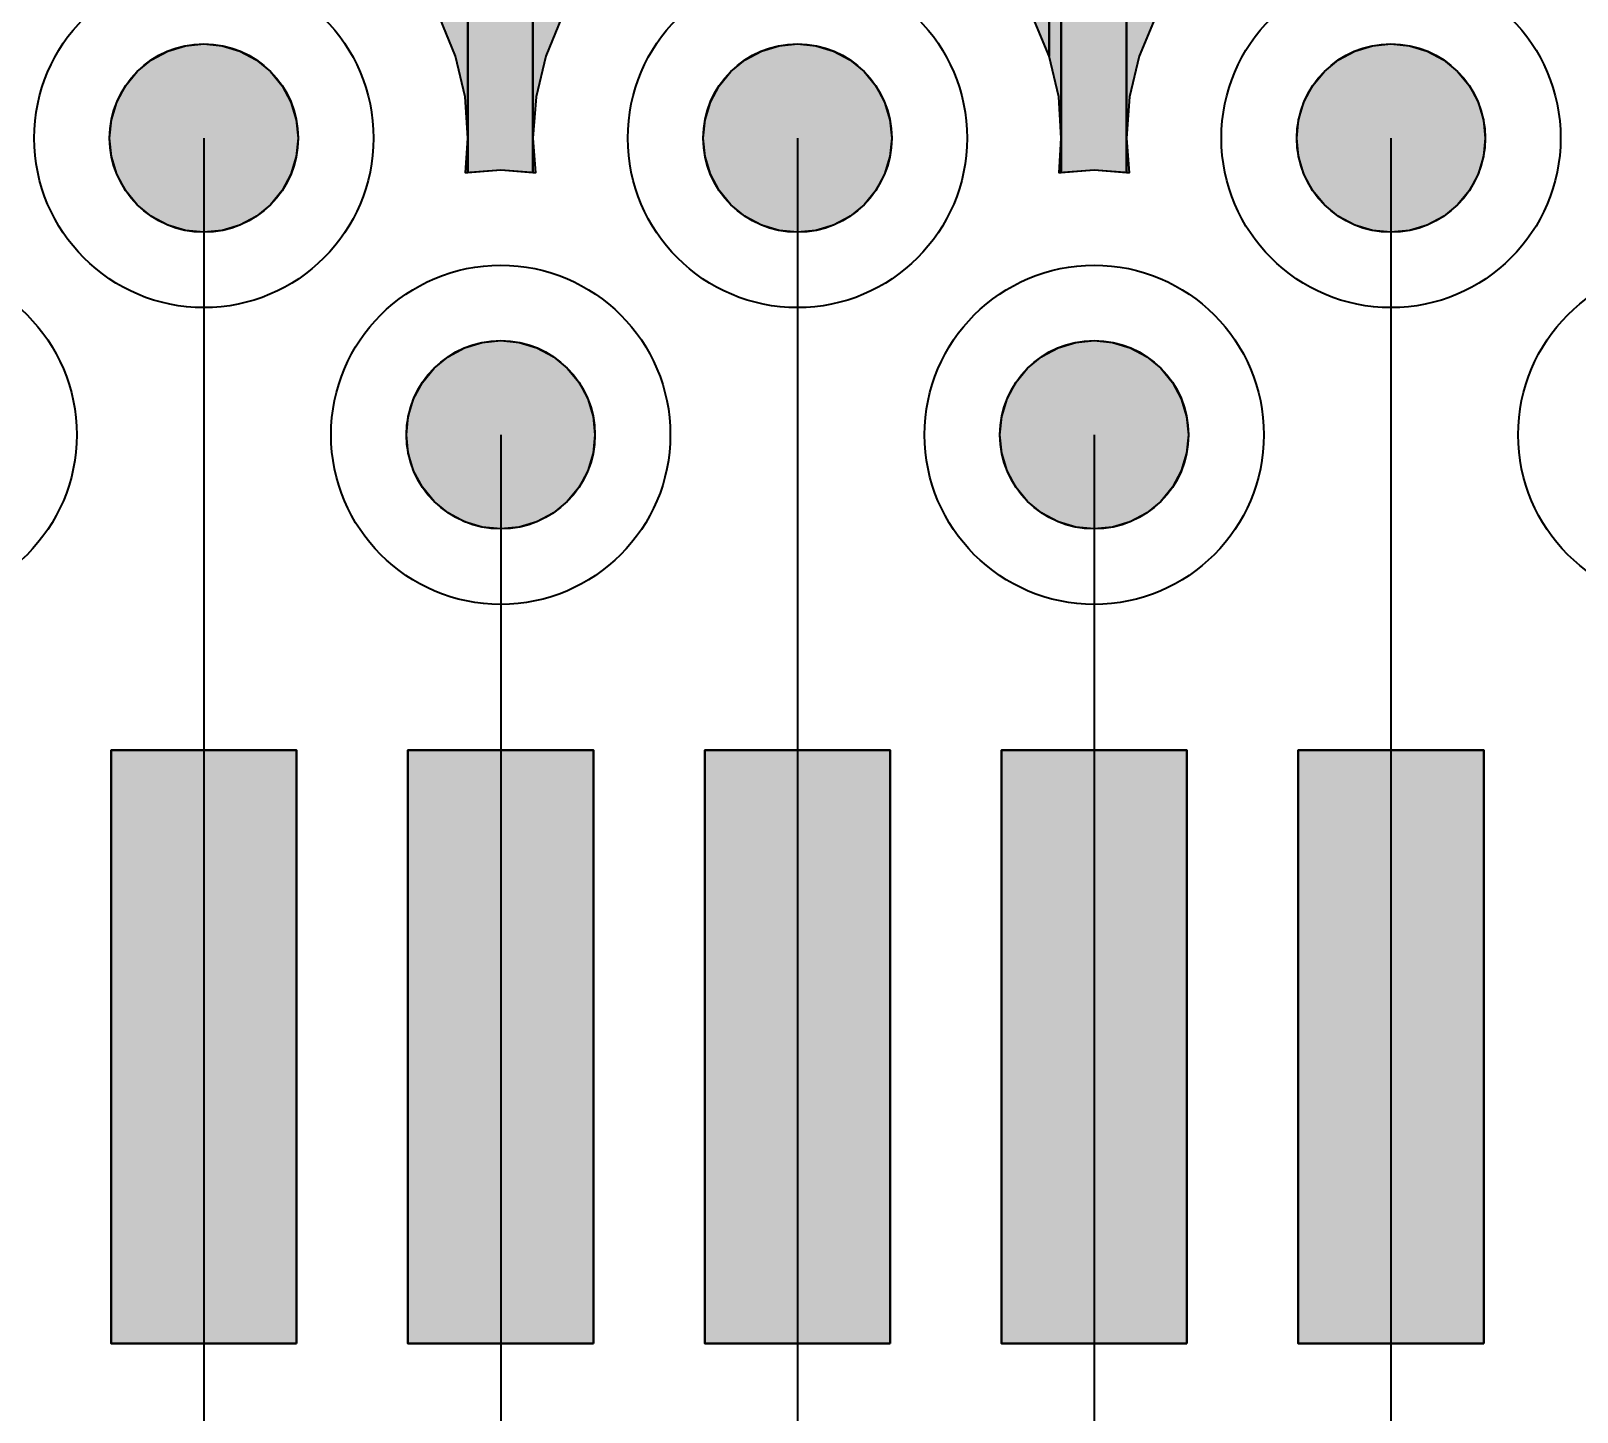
# Model space of a CAD drawing. Header units: millimetres. Extents: x 3.5 to 53, y 2.8 to 30.3.
# Drawn here: x 26.154 to 30.322, y 13.892 to 17.616 of the extents above; entities that cross this region are included whole.
import ezdxf

# ---------------------------------------------------------------- set-up
doc = ezdxf.new("R2010")
doc.units = ezdxf.units.MM
for name, color, linetype in [('bottom_copper', 7, 'Continuous'), ('drill_plated', 7, 'Continuous'), ('top_copper', 7, 'Continuous')]:
    doc.layers.add(name, color=color, linetype=linetype)

# ---------------------------------------------------------------- blocks, each defined once
blk = doc.blocks.new('Block3177')
at = {"layer": 'bottom_copper', "lineweight": 40}
for points in [[(0.5996, 13.6), (0.593, 13.7116), (0.5669, 13.8205), (0.524, 13.9239), (0.524, 20.2275), (0.5996, 20.2275), (0.5996, 13.6)], [(0.775, 13.5066), (0.6884, 13.5134), (0.5996, 13.5064), (0.5996, 20.2275), (0.775, 20.2275), (0.775, 13.5066)], [(0.9113, 14.0193), (0.8528, 13.9239), (0.8099, 13.8205), (0.7838, 13.7116), (0.775, 13.6), (0.775, 20.2275), (0.9113, 20.2275), (0.9113, 14.0193)], [(0.5996, 13.5064), (0.594, 13.506), (0.5996, 13.6), (0.5996, 13.5064)], [(0.775, 13.5066), (0.775, 13.6), (0.7824, 13.506), (0.775, 13.5066)]]:
    blk.add_hatch(color=7, dxfattribs=at).paths.add_polyline_path(points, flags=0)
at = {"layer": 'bottom_copper', "color": 7, "lineweight": 40}
for points in [[(0.5996, 13.6), (0.593, 13.7116), (0.5669, 13.8205), (0.524, 13.9239), (0.524, 20.2275), (0.5996, 20.2275), (0.5996, 13.6)], [(0.775, 13.5066), (0.6884, 13.5134), (0.5996, 13.5064), (0.5996, 20.2275), (0.775, 20.2275), (0.775, 13.5066)], [(0.9113, 14.0193), (0.8528, 13.9239), (0.8099, 13.8205), (0.7838, 13.7116), (0.775, 13.6), (0.775, 20.2275), (0.9113, 20.2275), (0.9113, 14.0193)], [(0.5996, 13.5064), (0.594, 13.506), (0.5996, 13.6), (0.5996, 13.5064)], [(0.775, 13.5066), (0.775, 13.6), (0.7824, 13.506), (0.775, 13.5066)]]:
    blk.add_lwpolyline(points, close=True, dxfattribs=at)
blk = doc.blocks.new('Block5006')
at = {"layer": 'bottom_copper', "lineweight": 40}
for points in [[(2.8883, -0.4193), (2.8817, -0.3077), (2.8556, -0.1988), (2.8127, -0.0954), (2.8127, 6.2082), (2.8883, 6.2082), (2.8883, -0.4193)], [(3.0637, -0.5127), (2.9772, -0.5059), (2.8883, -0.5129), (2.8883, 6.2082), (3.0637, 6.2082), (3.0637, -0.5127)], [(3.2, 0), (3.1415, -0.0954), (3.0986, -0.1988), (3.0725, -0.3077), (3.0637, -0.4193), (3.0637, 6.2082), (3.2, 6.2082), (3.2, 0)], [(2.8883, -0.5129), (2.8827, -0.5133), (2.8883, -0.4193), (2.8883, -0.5129)], [(3.0637, -0.5127), (3.0637, -0.4193), (3.0711, -0.5133), (3.0637, -0.5127)]]:
    blk.add_hatch(color=7, dxfattribs=at).paths.add_polyline_path(points, flags=0)
at = {"layer": 'bottom_copper', "color": 7, "lineweight": 40}
for points in [[(2.8883, -0.4193), (2.8817, -0.3077), (2.8556, -0.1988), (2.8127, -0.0954), (2.8127, 6.2082), (2.8883, 6.2082), (2.8883, -0.4193)], [(3.0637, -0.5127), (2.9772, -0.5059), (2.8883, -0.5129), (2.8883, 6.2082), (3.0637, 6.2082), (3.0637, -0.5127)], [(3.2, 0), (3.1415, -0.0954), (3.0986, -0.1988), (3.0725, -0.3077), (3.0637, -0.4193), (3.0637, 6.2082), (3.2, 6.2082), (3.2, 0)], [(2.8883, -0.5129), (2.8827, -0.5133), (2.8883, -0.4193), (2.8883, -0.5129)], [(3.0637, -0.5127), (3.0637, -0.4193), (3.0711, -0.5133), (3.0637, -0.5127)]]:
    blk.add_lwpolyline(points, close=True, dxfattribs=at)
blk = doc.blocks.new('Block15967')
at = {"layer": 'top_copper', "lineweight": 40}
for points in [[(0.458, 13.8205), (0.4151, 13.9239), (0.3566, 14.0193), (0.3295, 14.051), (0.3295, 20.2275), (0.458, 20.2275), (0.458, 13.8205)], [(0.4907, 13.6), (0.4841, 13.7116), (0.458, 13.8205), (0.458, 20.2275), (0.4907, 20.2275), (0.4907, 13.6)], [(0.6661, 13.5066), (0.5795, 13.5134), (0.4907, 13.5064), (0.4907, 20.2275), (0.6661, 20.2275), (0.6661, 13.5066)], [(0.8024, 14.0193), (0.7439, 13.9239), (0.701, 13.8205), (0.6749, 13.7116), (0.6661, 13.6), (0.6661, 20.2275), (0.8024, 20.2275), (0.8024, 14.0193)], [(0.4907, 13.5064), (0.4851, 13.506), (0.4907, 13.6), (0.4907, 13.5064)], [(0.6661, 13.5066), (0.6661, 13.6), (0.6735, 13.506), (0.6661, 13.5066)]]:
    blk.add_hatch(color=7, dxfattribs=at).paths.add_polyline_path(points, flags=0)
at = {"layer": 'top_copper', "color": 7, "lineweight": 40}
for points in [[(0.458, 13.8205), (0.4151, 13.9239), (0.3566, 14.0193), (0.3295, 14.051), (0.3295, 20.2275), (0.458, 20.2275), (0.458, 13.8205)], [(0.4907, 13.6), (0.4841, 13.7116), (0.458, 13.8205), (0.458, 20.2275), (0.4907, 20.2275), (0.4907, 13.6)], [(0.6661, 13.5066), (0.5795, 13.5134), (0.4907, 13.5064), (0.4907, 20.2275), (0.6661, 20.2275), (0.6661, 13.5066)], [(0.8024, 14.0193), (0.7439, 13.9239), (0.701, 13.8205), (0.6749, 13.7116), (0.6661, 13.6), (0.6661, 20.2275), (0.8024, 20.2275), (0.8024, 14.0193)], [(0.4907, 13.5064), (0.4851, 13.506), (0.4907, 13.6), (0.4907, 13.5064)], [(0.6661, 13.5066), (0.6661, 13.6), (0.6735, 13.506), (0.6661, 13.5066)]]:
    blk.add_lwpolyline(points, close=True, dxfattribs=at)
blk = doc.blocks.new('Block17670')
at = {"layer": 'top_copper', "lineweight": 40}
for points in [[(2.9477, -0.3217), (2.9411, -0.2101), (2.915, -0.1012), (2.8721, 0.0022), (2.8721, 6.3058), (2.9477, 6.3058), (2.9477, -0.3217)], [(3.1231, -0.4151), (3.0366, -0.4083), (2.9477, -0.4153), (2.9477, 6.3058), (3.1231, 6.3058), (3.1231, -0.4151)], [(3.2594, 0.0976), (3.2009, 0.0022), (3.158, -0.1012), (3.1319, -0.2101), (3.1231, -0.3217), (3.1231, 6.3058), (3.2594, 6.3058), (3.2594, 0.0976)], [(2.9477, -0.4153), (2.9421, -0.4157), (2.9477, -0.3217), (2.9477, -0.4153)], [(3.1231, -0.4151), (3.1231, -0.3217), (3.1305, -0.4157), (3.1231, -0.4151)]]:
    blk.add_hatch(color=7, dxfattribs=at).paths.add_polyline_path(points, flags=0)
at = {"layer": 'top_copper', "color": 7, "lineweight": 40}
for points in [[(2.9477, -0.3217), (2.9411, -0.2101), (2.915, -0.1012), (2.8721, 0.0022), (2.8721, 6.3058), (2.9477, 6.3058), (2.9477, -0.3217)], [(3.1231, -0.4151), (3.0366, -0.4083), (2.9477, -0.4153), (2.9477, 6.3058), (3.1231, 6.3058), (3.1231, -0.4151)], [(3.2594, 0.0976), (3.2009, 0.0022), (3.158, -0.1012), (3.1319, -0.2101), (3.1231, -0.3217), (3.1231, 6.3058), (3.2594, 6.3058), (3.2594, 0.0976)], [(2.9477, -0.4153), (2.9421, -0.4157), (2.9477, -0.3217), (2.9477, -0.4153)], [(3.1231, -0.4151), (3.1231, -0.3217), (3.1305, -0.4157), (3.1231, -0.4151)]]:
    blk.add_lwpolyline(points, close=True, dxfattribs=at)

msp = doc.modelspace()

# ---------------------------------------------------------------- hatches: boundary and pattern name
at = {"layer": 'bottom_copper', "lineweight": 40}
for points in [[(26.8694, 17.2775), (26.855, 17.2299), (26.8315, 17.186), (26.7999, 17.1475), (26.7614, 17.1159), (26.7175, 17.0924), (26.6699, 17.078), (26.6203, 17.0731), (26.5707, 17.078), (26.5231, 17.0924), (26.4792, 17.1159), (26.4407, 17.1475), (26.4091, 17.186), (26.3856, 17.2299), (26.3712, 17.2775), (26.3663, 17.3271), (26.3712, 17.3767), (26.3856, 17.4243), (26.4091, 17.4682), (26.4407, 17.5067), (26.4792, 17.5383), (26.5231, 17.5618), (26.5707, 17.5762), (26.6203, 17.5811), (26.6699, 17.5762), (26.7175, 17.5618), (26.7614, 17.5383), (26.7999, 17.5067), (26.8315, 17.4682), (26.855, 17.4243), (26.8694, 17.3767), (26.8743, 17.3271), (26.8694, 17.2775)], [(28.4694, 17.2775), (28.455, 17.2299), (28.4315, 17.186), (28.3999, 17.1475), (28.3614, 17.1159), (28.3175, 17.0924), (28.2699, 17.078), (28.2203, 17.0731), (28.1707, 17.078), (28.1231, 17.0924), (28.0792, 17.1159), (28.0407, 17.1475), (28.0091, 17.186), (27.9856, 17.2299), (27.9712, 17.2775), (27.9663, 17.3271), (27.9712, 17.3767), (27.9856, 17.4243), (28.0091, 17.4682), (28.0407, 17.5067), (28.0792, 17.5383), (28.1231, 17.5618), (28.1707, 17.5762), (28.2203, 17.5811), (28.2699, 17.5762), (28.3175, 17.5618), (28.3614, 17.5383), (28.3999, 17.5067), (28.4315, 17.4682), (28.455, 17.4243), (28.4694, 17.3767), (28.4743, 17.3271), (28.4694, 17.2775)], [(30.0694, 17.2775), (30.055, 17.2299), (30.0315, 17.186), (29.9999, 17.1475), (29.9614, 17.1159), (29.9175, 17.0924), (29.8699, 17.078), (29.8203, 17.0731), (29.7707, 17.078), (29.7231, 17.0924), (29.6792, 17.1159), (29.6407, 17.1475), (29.6091, 17.186), (29.5856, 17.2299), (29.5712, 17.2775), (29.5663, 17.3271), (29.5712, 17.3767), (29.5856, 17.4243), (29.6091, 17.4682), (29.6407, 17.5067), (29.6792, 17.5383), (29.7231, 17.5618), (29.7707, 17.5762), (29.8203, 17.5811), (29.8699, 17.5762), (29.9175, 17.5618), (29.9614, 17.5383), (29.9999, 17.5067), (30.0315, 17.4682), (30.055, 17.4243), (30.0694, 17.3767), (30.0743, 17.3271), (30.0694, 17.2775)], [(27.6695, 16.4775), (27.6551, 16.4299), (27.6316, 16.386), (27.6, 16.3475), (27.5615, 16.3159), (27.5176, 16.2924), (27.47, 16.278), (27.4204, 16.2731), (27.3708, 16.278), (27.3232, 16.2924), (27.2793, 16.3159), (27.2408, 16.3475), (27.2092, 16.386), (27.1857, 16.4299), (27.1713, 16.4775), (27.1664, 16.5271), (27.1713, 16.5767), (27.1857, 16.6243), (27.2092, 16.6682), (27.2408, 16.7067), (27.2793, 16.7383), (27.3232, 16.7618), (27.3708, 16.7762), (27.4204, 16.7811), (27.47, 16.7762), (27.5176, 16.7618), (27.5615, 16.7383), (27.6, 16.7067), (27.6316, 16.6682), (27.6551, 16.6243), (27.6695, 16.5767), (27.6744, 16.5271), (27.6695, 16.4775)], [(29.2694, 16.4775), (29.255, 16.4299), (29.2315, 16.386), (29.1999, 16.3475), (29.1614, 16.3159), (29.1175, 16.2924), (29.0699, 16.278), (29.0203, 16.2731), (28.9707, 16.278), (28.9231, 16.2924), (28.8792, 16.3159), (28.8407, 16.3475), (28.8091, 16.386), (28.7856, 16.4299), (28.7712, 16.4775), (28.7663, 16.5271), (28.7712, 16.5767), (28.7856, 16.6243), (28.8091, 16.6682), (28.8407, 16.7067), (28.8792, 16.7383), (28.9231, 16.7618), (28.9707, 16.7762), (29.0203, 16.7811), (29.0699, 16.7762), (29.1175, 16.7618), (29.1614, 16.7383), (29.1999, 16.7067), (29.2315, 16.6682), (29.255, 16.6243), (29.2694, 16.5767), (29.2743, 16.5271), (29.2694, 16.4775)]]:
    msp.add_hatch(color=7, dxfattribs=at).paths.add_polyline_path(points, flags=0)
at = {"layer": 'drill_plated', "lineweight": 40}
for points in [[(26.8694, 17.2775), (26.855, 17.2299), (26.8315, 17.186), (26.7999, 17.1475), (26.7614, 17.1159), (26.7175, 17.0924), (26.6699, 17.078), (26.6203, 17.0731), (26.5707, 17.078), (26.5231, 17.0924), (26.4792, 17.1159), (26.4407, 17.1475), (26.4091, 17.186), (26.3856, 17.2299), (26.3712, 17.2775), (26.3663, 17.3271), (26.3712, 17.3767), (26.3856, 17.4243), (26.4091, 17.4682), (26.4407, 17.5067), (26.4792, 17.5383), (26.5231, 17.5618), (26.5707, 17.5762), (26.6203, 17.5811), (26.6699, 17.5762), (26.7175, 17.5618), (26.7614, 17.5383), (26.7999, 17.5067), (26.8315, 17.4682), (26.855, 17.4243), (26.8694, 17.3767), (26.8743, 17.3271), (26.8694, 17.2775)], [(28.4694, 17.2775), (28.455, 17.2299), (28.4315, 17.186), (28.3999, 17.1475), (28.3614, 17.1159), (28.3175, 17.0924), (28.2699, 17.078), (28.2203, 17.0731), (28.1707, 17.078), (28.1231, 17.0924), (28.0792, 17.1159), (28.0407, 17.1475), (28.0091, 17.186), (27.9856, 17.2299), (27.9712, 17.2775), (27.9663, 17.3271), (27.9712, 17.3767), (27.9856, 17.4243), (28.0091, 17.4682), (28.0407, 17.5067), (28.0792, 17.5383), (28.1231, 17.5618), (28.1707, 17.5762), (28.2203, 17.5811), (28.2699, 17.5762), (28.3175, 17.5618), (28.3614, 17.5383), (28.3999, 17.5067), (28.4315, 17.4682), (28.455, 17.4243), (28.4694, 17.3767), (28.4743, 17.3271), (28.4694, 17.2775)], [(30.0694, 17.2775), (30.055, 17.2299), (30.0315, 17.186), (29.9999, 17.1475), (29.9614, 17.1159), (29.9175, 17.0924), (29.8699, 17.078), (29.8203, 17.0731), (29.7707, 17.078), (29.7231, 17.0924), (29.6792, 17.1159), (29.6407, 17.1475), (29.6091, 17.186), (29.5856, 17.2299), (29.5712, 17.2775), (29.5663, 17.3271), (29.5712, 17.3767), (29.5856, 17.4243), (29.6091, 17.4682), (29.6407, 17.5067), (29.6792, 17.5383), (29.7231, 17.5618), (29.7707, 17.5762), (29.8203, 17.5811), (29.8699, 17.5762), (29.9175, 17.5618), (29.9614, 17.5383), (29.9999, 17.5067), (30.0315, 17.4682), (30.055, 17.4243), (30.0694, 17.3767), (30.0743, 17.3271), (30.0694, 17.2775)], [(27.6695, 16.4775), (27.6551, 16.4299), (27.6316, 16.386), (27.6, 16.3475), (27.5615, 16.3159), (27.5176, 16.2924), (27.47, 16.278), (27.4204, 16.2731), (27.3708, 16.278), (27.3232, 16.2924), (27.2793, 16.3159), (27.2408, 16.3475), (27.2092, 16.386), (27.1857, 16.4299), (27.1713, 16.4775), (27.1664, 16.5271), (27.1713, 16.5767), (27.1857, 16.6243), (27.2092, 16.6682), (27.2408, 16.7067), (27.2793, 16.7383), (27.3232, 16.7618), (27.3708, 16.7762), (27.4204, 16.7811), (27.47, 16.7762), (27.5176, 16.7618), (27.5615, 16.7383), (27.6, 16.7067), (27.6316, 16.6682), (27.6551, 16.6243), (27.6695, 16.5767), (27.6744, 16.5271), (27.6695, 16.4775)], [(29.2694, 16.4775), (29.255, 16.4299), (29.2315, 16.386), (29.1999, 16.3475), (29.1614, 16.3159), (29.1175, 16.2924), (29.0699, 16.278), (29.0203, 16.2731), (28.9707, 16.278), (28.9231, 16.2924), (28.8792, 16.3159), (28.8407, 16.3475), (28.8091, 16.386), (28.7856, 16.4299), (28.7712, 16.4775), (28.7663, 16.5271), (28.7712, 16.5767), (28.7856, 16.6243), (28.8091, 16.6682), (28.8407, 16.7067), (28.8792, 16.7383), (28.9231, 16.7618), (28.9707, 16.7762), (29.0203, 16.7811), (29.0699, 16.7762), (29.1175, 16.7618), (29.1614, 16.7383), (29.1999, 16.7067), (29.2315, 16.6682), (29.255, 16.6243), (29.2694, 16.5767), (29.2743, 16.5271), (29.2694, 16.4775)]]:
    msp.add_hatch(color=7, dxfattribs=at).paths.add_polyline_path(points, flags=0)
at = {"layer": 'top_copper', "lineweight": 40}
for points in [[(26.8694, 17.2775), (26.855, 17.2299), (26.8315, 17.186), (26.7999, 17.1475), (26.7614, 17.1159), (26.7175, 17.0924), (26.6699, 17.078), (26.6203, 17.0731), (26.5707, 17.078), (26.5231, 17.0924), (26.4792, 17.1159), (26.4407, 17.1475), (26.4091, 17.186), (26.3856, 17.2299), (26.3712, 17.2775), (26.3663, 17.3271), (26.3712, 17.3767), (26.3856, 17.4243), (26.4091, 17.4682), (26.4407, 17.5067), (26.4792, 17.5383), (26.5231, 17.5618), (26.5707, 17.5762), (26.6203, 17.5811), (26.6699, 17.5762), (26.7175, 17.5618), (26.7614, 17.5383), (26.7999, 17.5067), (26.8315, 17.4682), (26.855, 17.4243), (26.8694, 17.3767), (26.8743, 17.3271), (26.8694, 17.2775)], [(28.4694, 17.2775), (28.455, 17.2299), (28.4315, 17.186), (28.3999, 17.1475), (28.3614, 17.1159), (28.3175, 17.0924), (28.2699, 17.078), (28.2203, 17.0731), (28.1707, 17.078), (28.1231, 17.0924), (28.0792, 17.1159), (28.0407, 17.1475), (28.0091, 17.186), (27.9856, 17.2299), (27.9712, 17.2775), (27.9663, 17.3271), (27.9712, 17.3767), (27.9856, 17.4243), (28.0091, 17.4682), (28.0407, 17.5067), (28.0792, 17.5383), (28.1231, 17.5618), (28.1707, 17.5762), (28.2203, 17.5811), (28.2699, 17.5762), (28.3175, 17.5618), (28.3614, 17.5383), (28.3999, 17.5067), (28.4315, 17.4682), (28.455, 17.4243), (28.4694, 17.3767), (28.4743, 17.3271), (28.4694, 17.2775)], [(30.0694, 17.2775), (30.055, 17.2299), (30.0315, 17.186), (29.9999, 17.1475), (29.9614, 17.1159), (29.9175, 17.0924), (29.8699, 17.078), (29.8203, 17.0731), (29.7707, 17.078), (29.7231, 17.0924), (29.6792, 17.1159), (29.6407, 17.1475), (29.6091, 17.186), (29.5856, 17.2299), (29.5712, 17.2775), (29.5663, 17.3271), (29.5712, 17.3767), (29.5856, 17.4243), (29.6091, 17.4682), (29.6407, 17.5067), (29.6792, 17.5383), (29.7231, 17.5618), (29.7707, 17.5762), (29.8203, 17.5811), (29.8699, 17.5762), (29.9175, 17.5618), (29.9614, 17.5383), (29.9999, 17.5067), (30.0315, 17.4682), (30.055, 17.4243), (30.0694, 17.3767), (30.0743, 17.3271), (30.0694, 17.2775)], [(27.6695, 16.4775), (27.6551, 16.4299), (27.6316, 16.386), (27.6, 16.3475), (27.5615, 16.3159), (27.5176, 16.2924), (27.47, 16.278), (27.4204, 16.2731), (27.3708, 16.278), (27.3232, 16.2924), (27.2793, 16.3159), (27.2408, 16.3475), (27.2092, 16.386), (27.1857, 16.4299), (27.1713, 16.4775), (27.1664, 16.5271), (27.1713, 16.5767), (27.1857, 16.6243), (27.2092, 16.6682), (27.2408, 16.7067), (27.2793, 16.7383), (27.3232, 16.7618), (27.3708, 16.7762), (27.4204, 16.7811), (27.47, 16.7762), (27.5176, 16.7618), (27.5615, 16.7383), (27.6, 16.7067), (27.6316, 16.6682), (27.6551, 16.6243), (27.6695, 16.5767), (27.6744, 16.5271), (27.6695, 16.4775)], [(29.2694, 16.4775), (29.255, 16.4299), (29.2315, 16.386), (29.1999, 16.3475), (29.1614, 16.3159), (29.1175, 16.2924), (29.0699, 16.278), (29.0203, 16.2731), (28.9707, 16.278), (28.9231, 16.2924), (28.8792, 16.3159), (28.8407, 16.3475), (28.8091, 16.386), (28.7856, 16.4299), (28.7712, 16.4775), (28.7663, 16.5271), (28.7712, 16.5767), (28.7856, 16.6243), (28.8091, 16.6682), (28.8407, 16.7067), (28.8792, 16.7383), (28.9231, 16.7618), (28.9707, 16.7762), (29.0203, 16.7811), (29.0699, 16.7762), (29.1175, 16.7618), (29.1614, 16.7383), (29.1999, 16.7067), (29.2315, 16.6682), (29.255, 16.6243), (29.2694, 16.5767), (29.2743, 16.5271), (29.2694, 16.4775)], [(26.8703, 14.0771), (26.3703, 14.0771), (26.3703, 15.6771), (26.8703, 15.6771), (26.8703, 14.0771)], [(27.6703, 14.0771), (27.1703, 14.0771), (27.1703, 15.6771), (27.6703, 15.6771), (27.6703, 14.0771)], [(28.4703, 14.0771), (27.9703, 14.0771), (27.9703, 15.6771), (28.4703, 15.6771), (28.4703, 14.0771)], [(29.2703, 14.0771), (28.7703, 14.0771), (28.7703, 15.6771), (29.2703, 15.6771), (29.2703, 14.0771)], [(30.0703, 14.0771), (29.5703, 14.0771), (29.5703, 15.6771), (30.0703, 15.6771), (30.0703, 14.0771)]]:
    msp.add_hatch(color=7, dxfattribs=at).paths.add_polyline_path(points, flags=0)

# ---------------------------------------------------------------- linework, layer by layer
at = {"layer": 'bottom_copper', "color": 7, "lineweight": 40}
for p, q in [((27.2988, 17.5476), (27.2559, 17.651)), ((27.5847, 17.651), (27.5418, 17.5476)), ((28.8988, 17.5476), (28.8559, 17.651)), ((29.1847, 17.651), (29.1418, 17.5476)), ((27.3249, 17.4387), (27.2988, 17.5476)), ((27.5418, 17.5476), (27.5157, 17.4387)), ((28.9249, 17.4387), (28.8988, 17.5476)), ((29.1418, 17.5476), (29.1157, 17.4387)), ((27.3315, 17.3271), (27.3249, 17.4387)), ((27.5157, 17.4387), (27.5069, 17.3271)), ((28.9315, 17.3271), (28.9249, 17.4387)), ((29.1157, 17.4387), (29.1069, 17.3271)), ((26.6203, 17.3271), (26.6203, 12.8271)), ((27.3259, 17.2331), (27.3315, 17.3271)), ((27.5069, 17.3271), (27.5143, 17.2331)), ((28.2203, 17.3271), (28.2203, 12.8271)), ((28.9259, 17.2331), (28.9315, 17.3271)), ((29.1069, 17.3271), (29.1143, 17.2331)), ((29.8203, 17.3271), (29.8203, 12.8271)), ((27.4204, 17.2405), (27.3259, 17.2331)), ((27.5143, 17.2331), (27.4204, 17.2405)), ((29.0203, 17.2405), (28.9259, 17.2331)), ((29.1143, 17.2331), (29.0203, 17.2405)), ((27.4204, 16.5271), (27.4204, 12.8271)), ((29.0203, 16.5271), (29.0203, 12.8271))]:
    msp.add_line(p, q, dxfattribs=at)
for points in [[(26.8694, 17.2775), (26.855, 17.2299), (26.8315, 17.186), (26.7999, 17.1475), (26.7614, 17.1159), (26.7175, 17.0924), (26.6699, 17.078), (26.6203, 17.0731), (26.5707, 17.078), (26.5231, 17.0924), (26.4792, 17.1159), (26.4407, 17.1475), (26.4091, 17.186), (26.3856, 17.2299), (26.3712, 17.2775), (26.3663, 17.3271), (26.3712, 17.3767), (26.3856, 17.4243), (26.4091, 17.4682), (26.4407, 17.5067), (26.4792, 17.5383), (26.5231, 17.5618), (26.5707, 17.5762), (26.6203, 17.5811), (26.6699, 17.5762), (26.7175, 17.5618), (26.7614, 17.5383), (26.7999, 17.5067), (26.8315, 17.4682), (26.855, 17.4243), (26.8694, 17.3767), (26.8743, 17.3271), (26.8694, 17.2775)], [(28.4694, 17.2775), (28.455, 17.2299), (28.4315, 17.186), (28.3999, 17.1475), (28.3614, 17.1159), (28.3175, 17.0924), (28.2699, 17.078), (28.2203, 17.0731), (28.1707, 17.078), (28.1231, 17.0924), (28.0792, 17.1159), (28.0407, 17.1475), (28.0091, 17.186), (27.9856, 17.2299), (27.9712, 17.2775), (27.9663, 17.3271), (27.9712, 17.3767), (27.9856, 17.4243), (28.0091, 17.4682), (28.0407, 17.5067), (28.0792, 17.5383), (28.1231, 17.5618), (28.1707, 17.5762), (28.2203, 17.5811), (28.2699, 17.5762), (28.3175, 17.5618), (28.3614, 17.5383), (28.3999, 17.5067), (28.4315, 17.4682), (28.455, 17.4243), (28.4694, 17.3767), (28.4743, 17.3271), (28.4694, 17.2775)], [(30.0694, 17.2775), (30.055, 17.2299), (30.0315, 17.186), (29.9999, 17.1475), (29.9614, 17.1159), (29.9175, 17.0924), (29.8699, 17.078), (29.8203, 17.0731), (29.7707, 17.078), (29.7231, 17.0924), (29.6792, 17.1159), (29.6407, 17.1475), (29.6091, 17.186), (29.5856, 17.2299), (29.5712, 17.2775), (29.5663, 17.3271), (29.5712, 17.3767), (29.5856, 17.4243), (29.6091, 17.4682), (29.6407, 17.5067), (29.6792, 17.5383), (29.7231, 17.5618), (29.7707, 17.5762), (29.8203, 17.5811), (29.8699, 17.5762), (29.9175, 17.5618), (29.9614, 17.5383), (29.9999, 17.5067), (30.0315, 17.4682), (30.055, 17.4243), (30.0694, 17.3767), (30.0743, 17.3271), (30.0694, 17.2775)], [(27.6695, 16.4775), (27.6551, 16.4299), (27.6316, 16.386), (27.6, 16.3475), (27.5615, 16.3159), (27.5176, 16.2924), (27.47, 16.278), (27.4204, 16.2731), (27.3708, 16.278), (27.3232, 16.2924), (27.2793, 16.3159), (27.2408, 16.3475), (27.2092, 16.386), (27.1857, 16.4299), (27.1713, 16.4775), (27.1664, 16.5271), (27.1713, 16.5767), (27.1857, 16.6243), (27.2092, 16.6682), (27.2408, 16.7067), (27.2793, 16.7383), (27.3232, 16.7618), (27.3708, 16.7762), (27.4204, 16.7811), (27.47, 16.7762), (27.5176, 16.7618), (27.5615, 16.7383), (27.6, 16.7067), (27.6316, 16.6682), (27.6551, 16.6243), (27.6695, 16.5767), (27.6744, 16.5271), (27.6695, 16.4775)], [(29.2694, 16.4775), (29.255, 16.4299), (29.2315, 16.386), (29.1999, 16.3475), (29.1614, 16.3159), (29.1175, 16.2924), (29.0699, 16.278), (29.0203, 16.2731), (28.9707, 16.278), (28.9231, 16.2924), (28.8792, 16.3159), (28.8407, 16.3475), (28.8091, 16.386), (28.7856, 16.4299), (28.7712, 16.4775), (28.7663, 16.5271), (28.7712, 16.5767), (28.7856, 16.6243), (28.8091, 16.6682), (28.8407, 16.7067), (28.8792, 16.7383), (28.9231, 16.7618), (28.9707, 16.7762), (29.0203, 16.7811), (29.0699, 16.7762), (29.1175, 16.7618), (29.1614, 16.7383), (29.1999, 16.7067), (29.2315, 16.6682), (29.255, 16.6243), (29.2694, 16.5767), (29.2743, 16.5271), (29.2694, 16.4775)]]:
    msp.add_lwpolyline(points, close=True, dxfattribs=at)
for centre, major_axis in [((26.6203, 17.3271), (0.4572, 0)), ((28.2203, 17.3271), (0.4572, 0)), ((29.8203, 17.3271), (0.4572, 0)), ((26.6203, 17.3271), (0.254, 0)), ((28.2203, 17.3271), (0.254, 0)), ((29.8203, 17.3271), (0.254, 0)), ((25.8202, 16.5271), (0.4572, 0)), ((27.4204, 16.5271), (0.4572, 0)), ((29.0203, 16.5271), (0.4572, 0)), ((30.6203, 16.5271), (0.4572, 0)), ((27.4204, 16.5271), (0.254, 0)), ((29.0203, 16.5271), (0.254, 0))]:
    msp.add_ellipse(centre, major_axis=major_axis, ratio=1, dxfattribs=at)
at = {"layer": 'drill_plated', "color": 7, "lineweight": 40}
for points in [[(26.8694, 17.2775), (26.855, 17.2299), (26.8315, 17.186), (26.7999, 17.1475), (26.7614, 17.1159), (26.7175, 17.0924), (26.6699, 17.078), (26.6203, 17.0731), (26.5707, 17.078), (26.5231, 17.0924), (26.4792, 17.1159), (26.4407, 17.1475), (26.4091, 17.186), (26.3856, 17.2299), (26.3712, 17.2775), (26.3663, 17.3271), (26.3712, 17.3767), (26.3856, 17.4243), (26.4091, 17.4682), (26.4407, 17.5067), (26.4792, 17.5383), (26.5231, 17.5618), (26.5707, 17.5762), (26.6203, 17.5811), (26.6699, 17.5762), (26.7175, 17.5618), (26.7614, 17.5383), (26.7999, 17.5067), (26.8315, 17.4682), (26.855, 17.4243), (26.8694, 17.3767), (26.8743, 17.3271), (26.8694, 17.2775)], [(28.4694, 17.2775), (28.455, 17.2299), (28.4315, 17.186), (28.3999, 17.1475), (28.3614, 17.1159), (28.3175, 17.0924), (28.2699, 17.078), (28.2203, 17.0731), (28.1707, 17.078), (28.1231, 17.0924), (28.0792, 17.1159), (28.0407, 17.1475), (28.0091, 17.186), (27.9856, 17.2299), (27.9712, 17.2775), (27.9663, 17.3271), (27.9712, 17.3767), (27.9856, 17.4243), (28.0091, 17.4682), (28.0407, 17.5067), (28.0792, 17.5383), (28.1231, 17.5618), (28.1707, 17.5762), (28.2203, 17.5811), (28.2699, 17.5762), (28.3175, 17.5618), (28.3614, 17.5383), (28.3999, 17.5067), (28.4315, 17.4682), (28.455, 17.4243), (28.4694, 17.3767), (28.4743, 17.3271), (28.4694, 17.2775)], [(30.0694, 17.2775), (30.055, 17.2299), (30.0315, 17.186), (29.9999, 17.1475), (29.9614, 17.1159), (29.9175, 17.0924), (29.8699, 17.078), (29.8203, 17.0731), (29.7707, 17.078), (29.7231, 17.0924), (29.6792, 17.1159), (29.6407, 17.1475), (29.6091, 17.186), (29.5856, 17.2299), (29.5712, 17.2775), (29.5663, 17.3271), (29.5712, 17.3767), (29.5856, 17.4243), (29.6091, 17.4682), (29.6407, 17.5067), (29.6792, 17.5383), (29.7231, 17.5618), (29.7707, 17.5762), (29.8203, 17.5811), (29.8699, 17.5762), (29.9175, 17.5618), (29.9614, 17.5383), (29.9999, 17.5067), (30.0315, 17.4682), (30.055, 17.4243), (30.0694, 17.3767), (30.0743, 17.3271), (30.0694, 17.2775)], [(27.6695, 16.4775), (27.6551, 16.4299), (27.6316, 16.386), (27.6, 16.3475), (27.5615, 16.3159), (27.5176, 16.2924), (27.47, 16.278), (27.4204, 16.2731), (27.3708, 16.278), (27.3232, 16.2924), (27.2793, 16.3159), (27.2408, 16.3475), (27.2092, 16.386), (27.1857, 16.4299), (27.1713, 16.4775), (27.1664, 16.5271), (27.1713, 16.5767), (27.1857, 16.6243), (27.2092, 16.6682), (27.2408, 16.7067), (27.2793, 16.7383), (27.3232, 16.7618), (27.3708, 16.7762), (27.4204, 16.7811), (27.47, 16.7762), (27.5176, 16.7618), (27.5615, 16.7383), (27.6, 16.7067), (27.6316, 16.6682), (27.6551, 16.6243), (27.6695, 16.5767), (27.6744, 16.5271), (27.6695, 16.4775)], [(29.2694, 16.4775), (29.255, 16.4299), (29.2315, 16.386), (29.1999, 16.3475), (29.1614, 16.3159), (29.1175, 16.2924), (29.0699, 16.278), (29.0203, 16.2731), (28.9707, 16.278), (28.9231, 16.2924), (28.8792, 16.3159), (28.8407, 16.3475), (28.8091, 16.386), (28.7856, 16.4299), (28.7712, 16.4775), (28.7663, 16.5271), (28.7712, 16.5767), (28.7856, 16.6243), (28.8091, 16.6682), (28.8407, 16.7067), (28.8792, 16.7383), (28.9231, 16.7618), (28.9707, 16.7762), (29.0203, 16.7811), (29.0699, 16.7762), (29.1175, 16.7618), (29.1614, 16.7383), (29.1999, 16.7067), (29.2315, 16.6682), (29.255, 16.6243), (29.2694, 16.5767), (29.2743, 16.5271), (29.2694, 16.4775)]]:
    msp.add_lwpolyline(points, close=True, dxfattribs=at)
for centre in [(26.6203, 17.3271), (28.2203, 17.3271), (29.8203, 17.3271), (27.4204, 16.5271), (29.0203, 16.5271)]:
    msp.add_ellipse(centre, major_axis=(0.254, 0), ratio=1, dxfattribs=at)
at = {"layer": 'top_copper', "color": 7, "lineweight": 40}
for p, q in [((27.2988, 17.5476), (27.2559, 17.651)), ((27.5847, 17.651), (27.5418, 17.5476)), ((28.8988, 17.5476), (28.8559, 17.651)), ((29.1847, 17.651), (29.1418, 17.5476)), ((27.3249, 17.4387), (27.2988, 17.5476)), ((27.5418, 17.5476), (27.5157, 17.4387)), ((28.9249, 17.4387), (28.8988, 17.5476)), ((29.1418, 17.5476), (29.1157, 17.4387)), ((27.3315, 17.3271), (27.3249, 17.4387)), ((27.5157, 17.4387), (27.5069, 17.3271)), ((28.9315, 17.3271), (28.9249, 17.4387)), ((29.1157, 17.4387), (29.1069, 17.3271)), ((26.6203, 17.3271), (26.6203, 14.877)), ((27.3259, 17.2331), (27.3315, 17.3271)), ((27.5069, 17.3271), (27.5143, 17.2331)), ((28.2203, 17.3271), (28.2203, 14.877)), ((28.9259, 17.2331), (28.9315, 17.3271)), ((29.1069, 17.3271), (29.1143, 17.2331)), ((29.8203, 17.3271), (29.8203, 14.877)), ((27.4204, 17.2405), (27.3259, 17.2331)), ((27.5143, 17.2331), (27.4204, 17.2405)), ((29.0203, 17.2405), (28.9259, 17.2331)), ((29.1143, 17.2331), (29.0203, 17.2405)), ((27.4204, 16.5271), (27.4204, 14.877)), ((29.0203, 16.5271), (29.0203, 14.877)), ((26.8703, 15.6771), (26.3703, 15.6771)), ((26.3703, 15.6771), (26.3703, 14.0771)), ((26.8703, 14.0771), (26.8703, 15.6771)), ((27.6703, 15.6771), (27.1703, 15.6771)), ((27.1703, 15.6771), (27.1703, 14.0771)), ((27.6703, 14.0771), (27.6703, 15.6771)), ((28.4703, 15.6771), (27.9703, 15.6771)), ((27.9703, 15.6771), (27.9703, 14.0771)), ((28.4703, 14.0771), (28.4703, 15.6771)), ((29.2703, 15.6771), (28.7703, 15.6771)), ((28.7703, 15.6771), (28.7703, 14.0771)), ((29.2703, 14.0771), (29.2703, 15.6771)), ((30.0703, 15.6771), (29.5703, 15.6771)), ((29.5703, 15.6771), (29.5703, 14.0771)), ((30.0703, 14.0771), (30.0703, 15.6771)), ((26.3703, 14.0771), (26.8703, 14.0771)), ((27.1703, 14.0771), (27.6703, 14.0771)), ((27.9703, 14.0771), (28.4703, 14.0771)), ((28.7703, 14.0771), (29.2703, 14.0771)), ((29.5703, 14.0771), (30.0703, 14.0771))]:
    msp.add_line(p, q, dxfattribs=at)
for points in [[(26.8694, 17.2775), (26.855, 17.2299), (26.8315, 17.186), (26.7999, 17.1475), (26.7614, 17.1159), (26.7175, 17.0924), (26.6699, 17.078), (26.6203, 17.0731), (26.5707, 17.078), (26.5231, 17.0924), (26.4792, 17.1159), (26.4407, 17.1475), (26.4091, 17.186), (26.3856, 17.2299), (26.3712, 17.2775), (26.3663, 17.3271), (26.3712, 17.3767), (26.3856, 17.4243), (26.4091, 17.4682), (26.4407, 17.5067), (26.4792, 17.5383), (26.5231, 17.5618), (26.5707, 17.5762), (26.6203, 17.5811), (26.6699, 17.5762), (26.7175, 17.5618), (26.7614, 17.5383), (26.7999, 17.5067), (26.8315, 17.4682), (26.855, 17.4243), (26.8694, 17.3767), (26.8743, 17.3271), (26.8694, 17.2775)], [(28.4694, 17.2775), (28.455, 17.2299), (28.4315, 17.186), (28.3999, 17.1475), (28.3614, 17.1159), (28.3175, 17.0924), (28.2699, 17.078), (28.2203, 17.0731), (28.1707, 17.078), (28.1231, 17.0924), (28.0792, 17.1159), (28.0407, 17.1475), (28.0091, 17.186), (27.9856, 17.2299), (27.9712, 17.2775), (27.9663, 17.3271), (27.9712, 17.3767), (27.9856, 17.4243), (28.0091, 17.4682), (28.0407, 17.5067), (28.0792, 17.5383), (28.1231, 17.5618), (28.1707, 17.5762), (28.2203, 17.5811), (28.2699, 17.5762), (28.3175, 17.5618), (28.3614, 17.5383), (28.3999, 17.5067), (28.4315, 17.4682), (28.455, 17.4243), (28.4694, 17.3767), (28.4743, 17.3271), (28.4694, 17.2775)], [(30.0694, 17.2775), (30.055, 17.2299), (30.0315, 17.186), (29.9999, 17.1475), (29.9614, 17.1159), (29.9175, 17.0924), (29.8699, 17.078), (29.8203, 17.0731), (29.7707, 17.078), (29.7231, 17.0924), (29.6792, 17.1159), (29.6407, 17.1475), (29.6091, 17.186), (29.5856, 17.2299), (29.5712, 17.2775), (29.5663, 17.3271), (29.5712, 17.3767), (29.5856, 17.4243), (29.6091, 17.4682), (29.6407, 17.5067), (29.6792, 17.5383), (29.7231, 17.5618), (29.7707, 17.5762), (29.8203, 17.5811), (29.8699, 17.5762), (29.9175, 17.5618), (29.9614, 17.5383), (29.9999, 17.5067), (30.0315, 17.4682), (30.055, 17.4243), (30.0694, 17.3767), (30.0743, 17.3271), (30.0694, 17.2775)], [(27.6695, 16.4775), (27.6551, 16.4299), (27.6316, 16.386), (27.6, 16.3475), (27.5615, 16.3159), (27.5176, 16.2924), (27.47, 16.278), (27.4204, 16.2731), (27.3708, 16.278), (27.3232, 16.2924), (27.2793, 16.3159), (27.2408, 16.3475), (27.2092, 16.386), (27.1857, 16.4299), (27.1713, 16.4775), (27.1664, 16.5271), (27.1713, 16.5767), (27.1857, 16.6243), (27.2092, 16.6682), (27.2408, 16.7067), (27.2793, 16.7383), (27.3232, 16.7618), (27.3708, 16.7762), (27.4204, 16.7811), (27.47, 16.7762), (27.5176, 16.7618), (27.5615, 16.7383), (27.6, 16.7067), (27.6316, 16.6682), (27.6551, 16.6243), (27.6695, 16.5767), (27.6744, 16.5271), (27.6695, 16.4775)], [(29.2694, 16.4775), (29.255, 16.4299), (29.2315, 16.386), (29.1999, 16.3475), (29.1614, 16.3159), (29.1175, 16.2924), (29.0699, 16.278), (29.0203, 16.2731), (28.9707, 16.278), (28.9231, 16.2924), (28.8792, 16.3159), (28.8407, 16.3475), (28.8091, 16.386), (28.7856, 16.4299), (28.7712, 16.4775), (28.7663, 16.5271), (28.7712, 16.5767), (28.7856, 16.6243), (28.8091, 16.6682), (28.8407, 16.7067), (28.8792, 16.7383), (28.9231, 16.7618), (28.9707, 16.7762), (29.0203, 16.7811), (29.0699, 16.7762), (29.1175, 16.7618), (29.1614, 16.7383), (29.1999, 16.7067), (29.2315, 16.6682), (29.255, 16.6243), (29.2694, 16.5767), (29.2743, 16.5271), (29.2694, 16.4775)], [(26.8703, 14.0771), (26.3703, 14.0771), (26.3703, 15.6771), (26.8703, 15.6771), (26.8703, 14.0771)], [(27.6703, 14.0771), (27.1703, 14.0771), (27.1703, 15.6771), (27.6703, 15.6771), (27.6703, 14.0771)], [(28.4703, 14.0771), (27.9703, 14.0771), (27.9703, 15.6771), (28.4703, 15.6771), (28.4703, 14.0771)], [(29.2703, 14.0771), (28.7703, 14.0771), (28.7703, 15.6771), (29.2703, 15.6771), (29.2703, 14.0771)], [(30.0703, 14.0771), (29.5703, 14.0771), (29.5703, 15.6771), (30.0703, 15.6771), (30.0703, 14.0771)]]:
    msp.add_lwpolyline(points, close=True, dxfattribs=at)
for centre, major_axis in [((26.6203, 17.3271), (0.4572, 0)), ((28.2203, 17.3271), (0.4572, 0)), ((29.8203, 17.3271), (0.4572, 0)), ((26.6203, 17.3271), (0.254, 0)), ((28.2203, 17.3271), (0.254, 0)), ((29.8203, 17.3271), (0.254, 0)), ((25.8202, 16.5271), (0.4572, 0)), ((27.4204, 16.5271), (0.4572, 0)), ((29.0203, 16.5271), (0.4572, 0)), ((30.6203, 16.5271), (0.4572, 0)), ((27.4204, 16.5271), (0.254, 0)), ((29.0203, 16.5271), (0.254, 0))]:
    msp.add_ellipse(centre, major_axis=major_axis, ratio=1, dxfattribs=at)

# ---------------------------------------------------------------- block references
at = {"layer": 'bottom_copper'}
for name, p in [('Block5006', (24.4432, 17.7464)), ('Block3177', (28.3319, 3.7271))]:
    msp.add_blockref(name, p, dxfattribs=at)
at = {"layer": 'top_copper'}
for name, p in [('Block17670', (24.3838, 17.6488)), ('Block15967', (28.4408, 3.7271))]:
    msp.add_blockref(name, p, dxfattribs=at)

doc.saveas('drawing.dxf')
